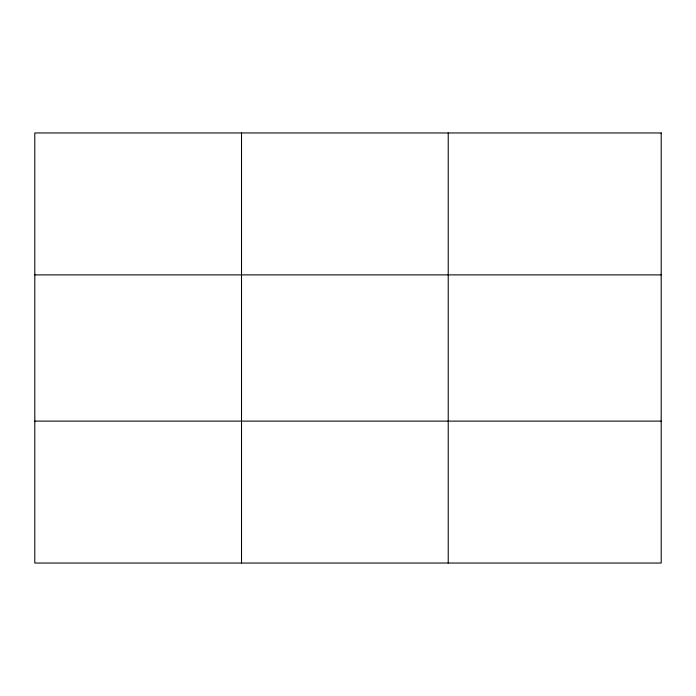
<?xml version="1.0" encoding="UTF-8"?>
<svg xmlns="http://www.w3.org/2000/svg" width="696" height="696" viewBox="0 0 696 696"><rect width="100%" height="100%" fill="white"/><g stroke="black" fill="none" stroke-linecap="round" stroke-linejoin="round"><path stroke-width="1.04" d="M241.512 563.038L241.512 132.962M448.224 563.038L448.224 132.962M34.8 274.885L661.2 274.885M34.8 421.115L661.2 421.115M661.2 132.962L661.2 563.038L34.8 563.038L34.8 132.962L661.2 132.962"/></g></svg>
